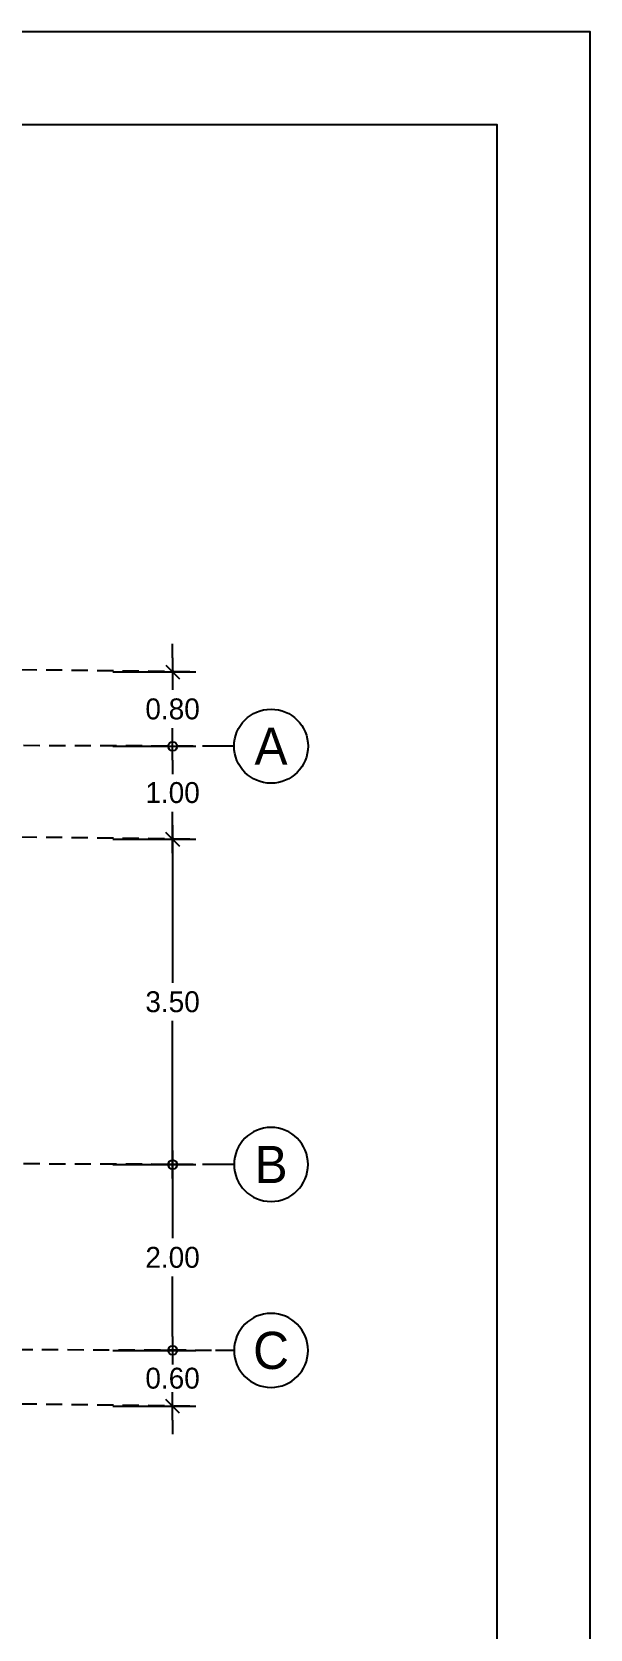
# Model space of a CAD drawing. Header units: inches. Extents: x -1366 to 1207, y -585 to 2554.
# Drawn here: x 546.65 to 552.66, y 2006.37 to 2023.55 of the extents above; entities that cross this region are included whole.
import ezdxf
from ezdxf.enums import TextEntityAlignment as Align

# ---------------------------------------------------------------- set-up
doc = ezdxf.new("R2010")
doc.units = ezdxf.units.IN
doc.header["$MEASUREMENT"] = 0
doc.header["$PDSIZE"] = 0.05
doc.linetypes.add('HIDDEN', pattern=[0.375, 0.25, -0.125])
doc.layers.get('DEFPOINTS').update_dxf_attribs({"linetype": 'CONTINUOUS'})
doc.layers.add('Bodr A3', color=13, linetype='CONTINUOUS', plot=False)
for name, color, linetype in [('DIM', 7, 'CONTINUOUS'), ('DIMS-BUBL', 5, 'CONTINUOUS'), ('GRID', 5, 'HIDDEN'), ('GRID-BUBL', 5, 'CONTINUOUS'), ('GRID-TEXT', 3, 'CONTINUOUS'), ('HEAD', 7, 'CONTINUOUS')]:
    doc.layers.add(name, color=color, linetype=linetype)
doc.styles.get("Standard").update_dxf_attribs({"font": 'CordiaUPC.ttf'})
doc.styles.add('style10', font='THSarabun.ttf')
doc.styles.add('style5', font='THSarabun.ttf')
doc.dimstyles.new('C-C100', dxfattribs={"dimtxt": 0.225, "dimasz": 0.15, "dimexe": 0.25, "dimexo": 0, "dimgap": 0.09, "dimtad": 1, "dimtih": 1, "dimtoh": 1, "dimzin": 0, "dimdsep": 46, "dimtxsty": 'style10', "dimblk1": 'B-2', "dimblk2": 'B-2', "dimsah": 1, "dimcen": 0.09, "dimdle": 0.18, "dimclrd": 1, "dimclre": 7, "dimclrt": 4, "dimadec": 0, "dimazin": 0, "dimtfac": 1, "dimtix": 1, "dimtmove": 2, "dimatfit": 3, "dimldrblk": 'B-2', "dimfxl": 1, "dimtolj": 1, "dimtzin": 0, "dimarcsym": 0})
doc.dimstyles.new('C-L100', dxfattribs={"dimtxt": 0.225, "dimasz": 0.15, "dimexe": 0.25, "dimexo": 0, "dimgap": 0.09, "dimtad": 1, "dimtih": 1, "dimtoh": 1, "dimzin": 0, "dimdsep": 46, "dimtxsty": 'style10', "dimblk1": 'B-2', "dimblk2": 'B-3', "dimsah": 1, "dimcen": 0.09, "dimdle": 0.18, "dimclrd": 1, "dimclre": 7, "dimclrt": 4, "dimadec": 0, "dimazin": 0, "dimtfac": 1, "dimtix": 1, "dimtmove": 2, "dimatfit": 3, "dimldrblk": 'B-2', "dimfxl": 1, "dimtolj": 1, "dimtzin": 0, "dimarcsym": 0})

# ---------------------------------------------------------------- blocks, each defined once
blk = doc.blocks.new('B-2')
at = {"layer": 'DIM'}
blk.add_line((-1, 0), (1, 0), dxfattribs=at)
at = {"layer": 'DIM', "color": 2}
blk.add_line((0, 1), (0, -1), dxfattribs=at)
blk.add_circle((0, 0), 0.325, dxfattribs=at)
blk = doc.blocks.new('B-3')
at = {"layer": 'DIM'}
blk.add_line((-1, 0), (1, 0), dxfattribs=at)
at = {"layer": 'DIM', "color": 7}
blk.add_line((-0.49, -0.49), (0.49, 0.49), dxfattribs=at)
blk = doc.blocks.new('*D697')
at = {"layer": 'DEFPOINTS', "color": 0, "transparency": 16777216}
for p in [(547.526, 2016.67), (548.169, 2016.67), (547.526, 2015.87)]:
    blk.add_point(p, dxfattribs=at)
at = {"layer": 'DIM', "color": 1, "lineweight": -2, "transparency": 16777216}
for p, q in [((548.169, 2016.82), (548.169, 2016.97)), ((548.169, 2016.67), (548.169, 2016.476)), ((548.169, 2015.87), (548.169, 2016.065)), ((548.169, 2015.72), (548.169, 2015.57))]:
    blk.add_line(p, q, dxfattribs=at)
at = {"layer": 'DIM', "color": 7, "lineweight": -2, "transparency": 16777216}
for p, q in [((547.526, 2016.67), (548.419, 2016.67)), ((547.526, 2015.87), (548.419, 2015.87))]:
    blk.add_line(p, q, dxfattribs=at)
at = {"layer": 'DIM', "color": 1, "lineweight": -2, "transparency": 16777216, "xscale": 0.15, "yscale": 0.15, "zscale": 0.15}
for name, p, rotation in [('B-3', (548.169, 2016.67), 270), ('B-2', (548.169, 2015.87), 90)]:
    blk.add_blockref(name, p, dxfattribs=dict(at, rotation=rotation))
at = {"layer": 'DIM', "color": 4, "transparency": 16777216, "insert": (548.169, 2016.27), "char_height": 0.225, "attachment_point": 5, "style": 'style10'}
blk.add_mtext('\\A1;0.80', dxfattribs=at)
blk = doc.blocks.new('*D698')
at = {"layer": 'DEFPOINTS', "color": 0, "transparency": 16777216}
for p in [(547.526, 2015.87), (547.526, 2014.87), (548.169, 2014.87)]:
    blk.add_point(p, dxfattribs=at)
at = {"layer": 'DIM', "color": 7, "lineweight": -2, "transparency": 16777216}
for p, q in [((547.526, 2015.87), (548.419, 2015.87)), ((547.526, 2014.87), (548.419, 2014.87))]:
    blk.add_line(p, q, dxfattribs=at)
at = {"layer": 'DIM', "color": 1, "lineweight": -2, "transparency": 16777216}
for p, q in [((548.169, 2015.72), (548.169, 2015.575)), ((548.169, 2015.02), (548.169, 2015.165))]:
    blk.add_line(p, q, dxfattribs=at)
at = {"layer": 'DIM', "color": 1, "lineweight": -2, "transparency": 16777216, "xscale": 0.15, "yscale": 0.15, "zscale": 0.15}
for name, p, rotation in [('B-2', (548.169, 2015.87), 90), ('B-3', (548.169, 2014.87), 270)]:
    blk.add_blockref(name, p, dxfattribs=dict(at, rotation=rotation))
at = {"layer": 'DIM', "color": 4, "transparency": 16777216, "insert": (548.169, 2015.37), "char_height": 0.225, "attachment_point": 5, "style": 'style10'}
blk.add_mtext('\\A1;1.00', dxfattribs=at)
blk = doc.blocks.new('*D701')
at = {"layer": 'DEFPOINTS', "color": 0, "transparency": 16777216}
for p in [(547.526, 2014.87), (548.169, 2014.87), (547.526, 2011.37)]:
    blk.add_point(p, dxfattribs=at)
at = {"layer": 'DIM', "color": 7, "lineweight": -2, "transparency": 16777216}
for p, q in [((547.526, 2014.87), (548.419, 2014.87)), ((547.526, 2011.37), (548.419, 2011.37))]:
    blk.add_line(p, q, dxfattribs=at)
at = {"layer": 'DIM', "color": 1, "lineweight": -2, "transparency": 16777216}
for p, q in [((548.169, 2014.72), (548.169, 2013.326)), ((548.169, 2011.52), (548.169, 2012.915))]:
    blk.add_line(p, q, dxfattribs=at)
at = {"layer": 'DIM', "color": 1, "lineweight": -2, "transparency": 16777216, "xscale": 0.15, "yscale": 0.15, "zscale": 0.15}
for name, p, rotation in [('B-3', (548.169, 2014.87), 90), ('B-2', (548.169, 2011.37), 270)]:
    blk.add_blockref(name, p, dxfattribs=dict(at, rotation=rotation))
at = {"layer": 'DIM', "color": 4, "transparency": 16777216, "insert": (548.169, 2013.12), "char_height": 0.225, "attachment_point": 5, "style": 'style10'}
blk.add_mtext('\\A1;3.50', dxfattribs=at)
blk = doc.blocks.new('S-BBUP')
at = {"layer": 'GRID-BUBL'}
blk.add_line((0, 0.25), (0, 0), dxfattribs=at)
blk.add_circle((0, 0.75), 0.5, dxfattribs=at)
at = {"layer": 'GRID-TEXT'}
blk.add_attdef('X', text='', height=0.5, dxfattribs=at).set_placement((0, 0.75), align=Align.MIDDLE)
blk = doc.blocks.new('*D703')
at = {"layer": 'DEFPOINTS', "color": 0, "transparency": 16777216}
for p in [(547.526, 2009.37), (547.526, 2008.77), (548.169, 2008.77)]:
    blk.add_point(p, dxfattribs=at)
at = {"layer": 'DIM', "color": 1, "lineweight": -2, "transparency": 16777216}
for p, q in [((548.169, 2009.52), (548.169, 2009.67)), ((548.169, 2009.37), (548.169, 2009.276)), ((548.169, 2008.77), (548.169, 2008.865)), ((548.169, 2008.62), (548.169, 2008.47))]:
    blk.add_line(p, q, dxfattribs=at)
at = {"layer": 'DIM', "color": 7, "lineweight": -2, "transparency": 16777216}
for p, q in [((547.526, 2009.37), (548.419, 2009.37)), ((547.526, 2008.77), (548.419, 2008.77))]:
    blk.add_line(p, q, dxfattribs=at)
at = {"layer": 'DIM', "color": 1, "lineweight": -2, "transparency": 16777216, "xscale": 0.15, "yscale": 0.15, "zscale": 0.15}
for name, p, rotation in [('B-2', (548.169, 2009.37), 270), ('B-3', (548.169, 2008.77), 90)]:
    blk.add_blockref(name, p, dxfattribs=dict(at, rotation=rotation))
at = {"layer": 'DIM', "color": 4, "transparency": 16777216, "insert": (548.169, 2009.07), "char_height": 0.225, "attachment_point": 5, "style": 'style10'}
blk.add_mtext('\\A1;0.60', dxfattribs=at)
blk = doc.blocks.new('*D704')
at = {"layer": 'DEFPOINTS', "color": 0, "transparency": 16777216}
for p in [(547.526, 2011.37), (547.526, 2009.37), (548.169, 2009.37)]:
    blk.add_point(p, dxfattribs=at)
at = {"layer": 'DIM', "color": 7, "lineweight": -2, "transparency": 16777216}
for p, q in [((547.526, 2011.37), (548.419, 2011.37)), ((547.526, 2009.37), (548.419, 2009.37))]:
    blk.add_line(p, q, dxfattribs=at)
at = {"layer": 'DIM', "color": 1, "lineweight": -2, "transparency": 16777216}
for p, q in [((548.169, 2011.22), (548.169, 2010.576)), ((548.169, 2009.52), (548.169, 2010.165))]:
    blk.add_line(p, q, dxfattribs=at)
at = {"layer": 'DIM', "color": 1, "lineweight": -2, "transparency": 16777216, "xscale": 0.15, "yscale": 0.15, "zscale": 0.15}
for p, rotation in [((548.169, 2011.37), 90), ((548.169, 2009.37), 270)]:
    blk.add_blockref('B-2', p, dxfattribs=dict(at, rotation=rotation))
at = {"layer": 'DIM', "color": 4, "transparency": 16777216, "insert": (548.169, 2010.37), "char_height": 0.225, "attachment_point": 5, "style": 'style10'}
blk.add_mtext('\\A1;2.00', dxfattribs=at)

msp = doc.modelspace()

# ---------------------------------------------------------------- linework, layer by layer
at = {"layer": 'Bodr A3'}
msp.add_lwpolyline([(510.6633, 1993.8544), (552.6633, 1993.8544), (552.6633, 2023.5544), (510.6633, 2023.5544)], close=True, dxfattribs=at)
at = {"layer": 'GRID', "ltscale": 0.7}
for p, q in [((548.3563, 2016.6705), (540.7048, 2016.7606)), ((548.6652, 2015.8705), (515.006, 2015.9606)), ((548.3563, 2014.8703), (540.7047, 2014.9605)), ((548.6652, 2011.3705), (515.006, 2011.4606)), ((548.5879, 2009.3705), (515.006, 2009.4606)), ((548.3563, 2008.7705), (540.8008, 2008.8606))]:
    msp.add_line(p, q, dxfattribs=at)
at = {"layer": 'HEAD', "color": 5}
msp.add_lwpolyline([(511.6633, 1996.9269), (551.6633, 1996.9269), (551.6633, 2022.5544), (511.6633, 2022.5544)], close=True, dxfattribs=at)

# ---------------------------------------------------------------- block references
at = {"layer": 'DIMS-BUBL'}
ref = msp.add_blockref('S-BBUP', (548.6316, 2015.8705), dxfattribs=dict(at, xscale=0.7964444444444612, yscale=0.7964444444444612, zscale=0.7964444444444612, rotation=270.0000000000003))
ref.add_attrib('X', 'A', dxfattribs={"layer": 'GRID-TEXT', "color": 2, "height": 0.4, "style": 'style5'}).set_placement((549.2289, 2015.8705), align=Align.MIDDLE)
ref = msp.add_blockref('S-BBUP', (548.6316, 2011.3705), dxfattribs=dict(at, xscale=-0.796444444444461, yscale=0.796444444444461, zscale=0.796444444444461, rotation=270))
ref.add_attrib('X', 'B', dxfattribs={"layer": 'GRID-TEXT', "color": 2, "height": 0.4, "style": 'style5'}).set_placement((549.2289, 2011.3705), align=Align.MIDDLE)
ref = msp.add_blockref('S-BBUP', (548.6316, 2009.3705), dxfattribs=dict(at, xscale=-0.796444444444461, yscale=0.796444444444461, zscale=0.796444444444461, rotation=270))
ref.add_attrib('X', 'C', dxfattribs={"layer": 'GRID-TEXT', "color": 2, "height": 0.4, "style": 'style5'}).set_placement((549.2289, 2009.3705), align=Align.MIDDLE)

# ---------------------------------------------------------------- dimensions: what is measured, and where the dimension line sits
at = {"layer": 'DIM'}
for base, p1, p2, angle, dimstyle, picture, middle in [((548.1688, 2016.6705), (547.526, 2015.8705), (547.526, 2016.6705), 270, 'C-L100', '*D697', (548.1688, 2016.2705)), ((548.1688, 2014.8703), (547.526, 2015.8705), (547.526, 2014.8703), 90, 'C-L100', '*D698', (548.1688, 2015.3704)), ((548.1688, 2014.8703), (547.526, 2011.3705), (547.526, 2014.8703), 270, 'C-L100', '*D701', (548.1688, 2013.1204)), ((548.1688, 2009.3705), (547.526, 2011.3705), (547.526, 2009.3705), 90, 'C-C100', '*D704', (548.1688, 2010.3705)), ((548.1688, 2008.7705), (547.526, 2009.3705), (547.526, 2008.7705), 90, 'C-L100', '*D703', (548.1688, 2009.0705))]:
    dim = msp.add_linear_dim(base=base, p1=p1, p2=p2, angle=angle, dimstyle=dimstyle, override={"dimtxsty": 'style10', "dimldrblk": 'B-2'}, dxfattribs=at)
    dim.commit()
    dim.dimension.update_dxf_attribs({"geometry": picture, "text_midpoint": middle})

doc.saveas('drawing.dxf')
